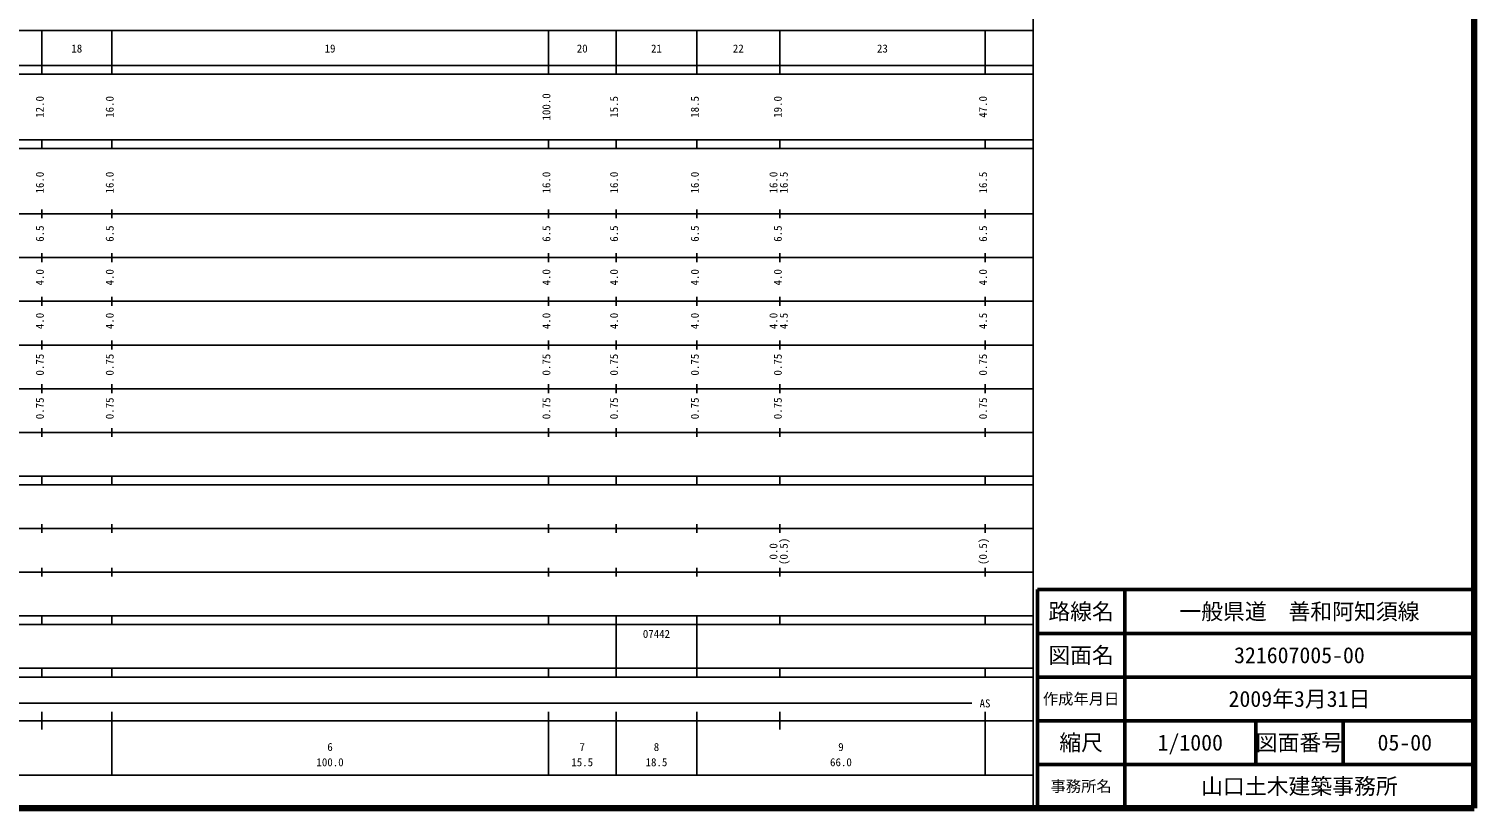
# Model space of a CAD drawing. Units: millimetres on the paper, enlarged 1000 times. Extents: x 40000 to 680000, y 20000 to 380000.
# Drawn here: x 349038 to 680000, y 20000 to 198357 of the extents above; entities that cross this region are included whole.
import ezdxf
from ezdxf.enums import TextEntityAlignment as Align

# ---------------------------------------------------------------- set-up
doc = ezdxf.new("R2010")
doc.units = ezdxf.units.MM
doc.header["$LTSCALE"] = 1000
for name, color, linetype, lineweight in [('M-TTL', 2, 'Continuous', 140), ('M-TTL-BAND', 7, 'Continuous', 25), ('M-TTL-FRAM', 2, 'Continuous', 50), ('M-TTL-LINE', 7, 'Continuous', 50)]:
    doc.layers.add(name, color=color, linetype=linetype, lineweight=lineweight)
doc.layers.add('M-TTL-TXT', color=7, linetype='Continuous')
doc.styles.add('ＭＳ ゴシック', font='')
doc.styles.get('ＭＳ ゴシック').set_extended_font_data('MS Gothic')

msp = doc.modelspace()

# ---------------------------------------------------------------- linework, layer by layer
at = {"layer": 'M-TTL'}
for p, q in [((680000, 20000), (680000, 380000)), ((40000, 20000), (680000, 20000))]:
    msp.add_line(p, q, dxfattribs=at)
at = {"layer": 'M-TTL-BAND'}
for p, q in [((579000, 20000), (579000, 370000)), ((68000, 198000), (579000, 198000)), ((352000, 188000), (352000, 198000)), ((368000, 188000), (368000, 198000)), ((468000, 188000), (468000, 198000)), ((483500, 188000), (483500, 198000)), ((502000, 188000), (502000, 198000)), ((521000, 188000), (521000, 198000)), ((568000, 188000), (568000, 198000)), ((40000, 190000), (579000, 190000)), ((40000, 188000), (579000, 188000)), ((40000, 173000), (579000, 173000)), ((352000, 171000), (352000, 173000)), ((368000, 171000), (368000, 173000)), ((468000, 171000), (468000, 173000)), ((483500, 171000), (483500, 173000)), ((502000, 171000), (502000, 173000)), ((521000, 171000), (521000, 173000)), ((568000, 171000), (568000, 173000)), ((40000, 171000), (579000, 171000)), ((40000, 156000), (579000, 156000)), ((352000, 155000), (352000, 157000)), ((368000, 155000), (368000, 157000)), ((468000, 155000), (468000, 157000)), ((483500, 155000), (483500, 157000)), ((502000, 155000), (502000, 157000)), ((521000, 155000), (521000, 157000)), ((568000, 155000), (568000, 157000)), ((46000, 146000), (579000, 146000)), ((352000, 145000), (352000, 147000)), ((368000, 145000), (368000, 147000)), ((468000, 145000), (468000, 147000)), ((483500, 145000), (483500, 147000)), ((502000, 145000), (502000, 147000)), ((521000, 145000), (521000, 147000)), ((568000, 145000), (568000, 147000)), ((52000, 136000), (579000, 136000)), ((352000, 135000), (352000, 137000)), ((368000, 135000), (368000, 137000)), ((468000, 135000), (468000, 137000)), ((483500, 135000), (483500, 137000)), ((502000, 135000), (502000, 137000)), ((521000, 135000), (521000, 137000)), ((568000, 135000), (568000, 137000)), ((46000, 126000), (579000, 126000)), ((352000, 125000), (352000, 127000)), ((368000, 125000), (368000, 127000)), ((468000, 125000), (468000, 127000)), ((483500, 125000), (483500, 127000)), ((502000, 125000), (502000, 127000)), ((521000, 125000), (521000, 127000)), ((568000, 125000), (568000, 127000)), ((52000, 116000), (579000, 116000)), ((352000, 115000), (352000, 117000)), ((368000, 115000), (368000, 117000)), ((468000, 115000), (468000, 117000)), ((483500, 115000), (483500, 117000)), ((502000, 115000), (502000, 117000)), ((521000, 115000), (521000, 117000)), ((568000, 115000), (568000, 117000)), ((46000, 106000), (579000, 106000)), ((352000, 105000), (352000, 107000)), ((368000, 105000), (368000, 107000)), ((468000, 105000), (468000, 107000)), ((483500, 105000), (483500, 107000)), ((502000, 105000), (502000, 107000)), ((521000, 105000), (521000, 107000)), ((568000, 105000), (568000, 107000)), ((40000, 96000), (579000, 96000)), ((352000, 94000), (352000, 96000)), ((368000, 94000), (368000, 96000)), ((468000, 94000), (468000, 96000)), ((483500, 94000), (483500, 96000)), ((502000, 94000), (502000, 96000)), ((521000, 94000), (521000, 96000)), ((568000, 94000), (568000, 96000)), ((40000, 94000), (579000, 94000)), ((49000, 84000), (579000, 84000)), ((352000, 83000), (352000, 85000)), ((368000, 83000), (368000, 85000)), ((468000, 83000), (468000, 85000)), ((483500, 83000), (483500, 85000)), ((502000, 83000), (502000, 85000)), ((521000, 83000), (521000, 85000)), ((568000, 83000), (568000, 85000)), ((40000, 74000), (579000, 74000)), ((352000, 73000), (352000, 75000)), ((368000, 73000), (368000, 75000)), ((468000, 73000), (468000, 75000)), ((483500, 73000), (483500, 75000)), ((502000, 73000), (502000, 75000)), ((521000, 73000), (521000, 75000)), ((568000, 73000), (568000, 75000)), ((40000, 64000), (579000, 64000)), ((352000, 62000), (352000, 64000)), ((368000, 62000), (368000, 64000)), ((468000, 62000), (468000, 64000)), ((483500, 62000), (483500, 64000)), ((502000, 62000), (502000, 64000)), ((521000, 62000), (521000, 64000)), ((568000, 62000), (568000, 64000)), ((40000, 62000), (579000, 62000)), ((483500, 52000), (483500, 62000)), ((502000, 52000), (502000, 62000)), ((40000, 52000), (579000, 52000)), ((40000, 50000), (579000, 50000)), ((352000, 50000), (352000, 52000)), ((368000, 50000), (368000, 52000)), ((468000, 50000), (468000, 52000)), ((483500, 50000), (483500, 52000)), ((502000, 50000), (502000, 52000)), ((521000, 50000), (521000, 52000)), ((568000, 50000), (568000, 52000)), ((71000, 44000), (565000, 44000)), ((40000, 40000), (579000, 40000)), ((352000, 38000), (352000, 42000)), ((368000, 27500), (368000, 42000)), ((468000, 27500), (468000, 42000)), ((483500, 27500), (483500, 42000)), ((502000, 27500), (502000, 42000)), ((521000, 38000), (521000, 42000)), ((568000, 27500), (568000, 42000)), ((68000, 27500), (579000, 27500))]:
    msp.add_line(p, q, dxfattribs=at)
at = {"layer": 'M-TTL-FRAM'}
for p, q in [((680000, 70000), (580000, 70000)), ((580000, 70000), (580000, 20000))]:
    msp.add_line(p, q, dxfattribs=at)
at = {"layer": 'M-TTL-LINE'}
for p, q in [((600000, 70000), (600000, 20000)), ((680000, 60000), (580000, 60000)), ((680000, 50000), (580000, 50000)), ((680000, 40000), (580000, 40000)), ((630000, 40000), (630000, 30000)), ((650000, 40000), (650000, 30000)), ((680000, 30000), (580000, 30000))]:
    msp.add_line(p, q, dxfattribs=at)

# ---------------------------------------------------------------- texts
at = {"layer": 'M-TTL-BAND', "style": 'ＭＳ ゴシック'}
for s, p in [('18', (360000, 192405)), ('19', (418000, 192405)), ('20', (475750, 192405)), ('21', (492750, 192405)), ('22', (511500, 192405)), ('23', (544500, 192405)), ('07442', (492750, 58405)), ('AS', (568000, 42500)), ('6', (418000, 32523)), ('7', (475750, 32523)), ('8', (492750, 32523)), ('9', (535000, 32523)), ('100.0', (418000, 29033)), ('15.5', (475750, 29033)), ('18.5', (492750, 29033)), ('66.0', (535000, 29033))]:
    msp.add_text(s, height=1833, dxfattribs=at).set_placement(p, align=Align.BOTTOM_CENTER)
for s, p in [('12.0', (353000, 180500)), ('16.0', (369000, 180500)), ('100.0', (469000, 180500)), ('15.5', (484500, 180500)), ('18.5', (503000, 180500)), ('19.0', (522000, 180500)), ('47.0', (569000, 180500)), ('16.0', (353000, 163174)), ('16.0', (369000, 163174)), ('16.0', (469000, 163174)), ('16.0', (484500, 163174)), ('16.0', (503000, 163174)), ('16.0', (521000, 163174)), ('16.5', (523370, 163174)), ('16.5', (569000, 163174)), ('6.5', (353000, 151500)), ('6.5', (369000, 151500)), ('6.5', (469000, 151500)), ('6.5', (484500, 151500)), ('6.5', (503000, 151500)), ('6.5', (522000, 151500)), ('6.5', (569000, 151500)), ('4.0', (353000, 141500)), ('4.0', (369000, 141500)), ('4.0', (469000, 141500)), ('4.0', (484500, 141500)), ('4.0', (503000, 141500)), ('4.0', (522000, 141500)), ('4.0', (569000, 141500)), ('4.0', (353000, 131500)), ('4.0', (369000, 131500)), ('4.0', (469000, 131500)), ('4.0', (484500, 131500)), ('4.0', (503000, 131500)), ('4.0', (521000, 131500)), ('4.5', (523370, 131500)), ('4.5', (569000, 131500)), ('0.75', (353000, 121500)), ('0.75', (369000, 121500)), ('0.75', (469000, 121500)), ('0.75', (484500, 121500)), ('0.75', (503000, 121500)), ('0.75', (522000, 121500)), ('0.75', (569000, 121500)), ('0.75', (353000, 111500)), ('0.75', (369000, 111500)), ('0.75', (469000, 111500)), ('0.75', (484500, 111500)), ('0.75', (503000, 111500)), ('0.75', (522000, 111500)), ('0.75', (569000, 111500)), ('0.0', (521000, 78764)), ('(0.5)', (523370, 78764)), ('(0.5)', (569000, 78764))]:
    msp.add_text(s, height=1833, rotation=90, dxfattribs=at).set_placement(p, align=Align.BOTTOM_CENTER)
at = {"layer": 'M-TTL-TXT', "style": 'ＭＳ ゴシック'}
for s, height, p in [('路線名', 3666, (590000, 65000)), ('路線名', 3666, (590000, 65000)), ('一般県道\u3000善和阿知須線', 3666, (640000, 65000)), ('図面名', 3666, (590000, 55000)), ('図面名', 3666, (590000, 55000)), ('321607005-00', 3666, (640000, 55000)), ('作成年月日', 2566, (590000, 45000)), ('作成年月日', 2566, (590000, 45000)), ('2009年3月31日', 3666, (640000, 45000)), ('縮尺', 3666, (590000, 35000)), ('縮尺', 3666, (590000, 35000)), ('1/1000', 3666, (615000, 35000)), ('図面番号', 3666, (640000, 35000)), ('図面番号', 3666, (640000, 35000)), ('05-00', 3666, (664125, 35000)), ('事務所名', 2566, (590000, 25000)), ('事務所名', 2566, (590000, 25000)), ('山口土木建築事務所', 3666, (640000, 25000))]:
    msp.add_text(s, height=height, dxfattribs=at).set_placement(p, align=Align.MIDDLE_CENTER)

doc.saveas('drawing.dxf')
